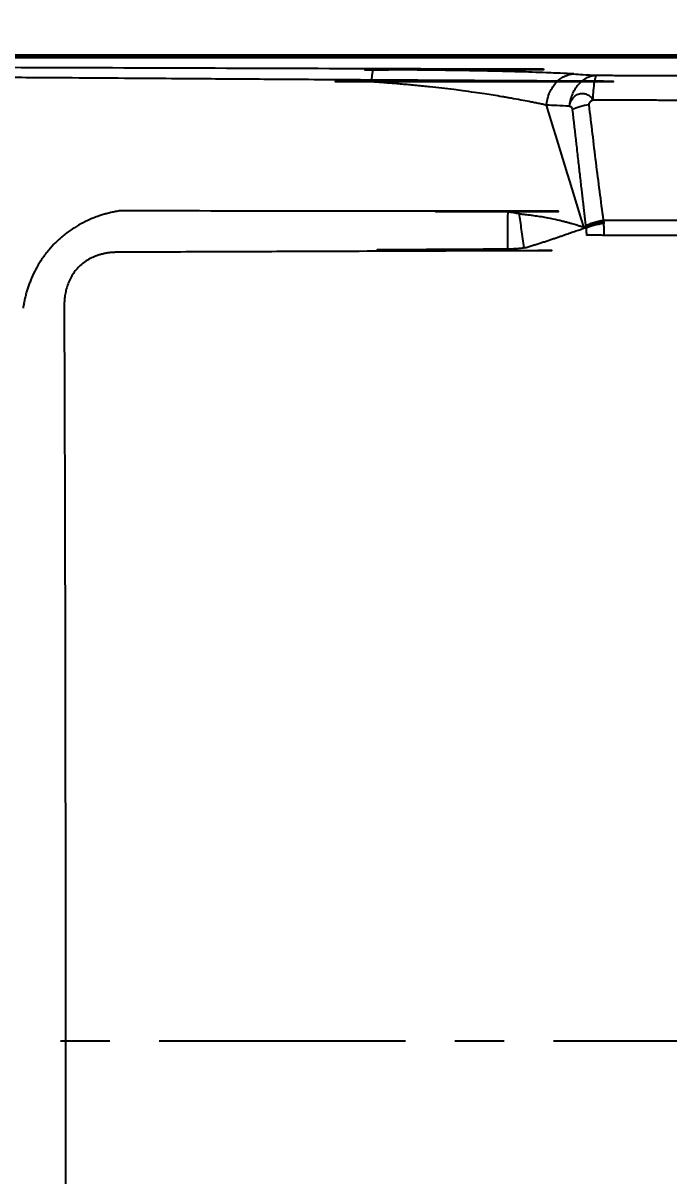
# Model space of a CAD drawing. Extents: x -7692 to 9871, y -72 to 2456.
# Drawn here: x -3687.3 to -3556.2, y 1648.3 to 1882.2 of the extents above; entities that cross this region are included whole.
import ezdxf

# ---------------------------------------------------------------- set-up
doc = ezdxf.new("R2010")
doc.units = 0
doc.header["$LTSCALE"] = 20
doc.header["$MEASUREMENT"] = 0
doc.linetypes.add('CENTER', pattern=[2, 1.25, -0.25, 0.25, -0.25])
doc.layers.get('0').update_dxf_attribs({"linetype": 'CONTINUOUS'})
doc.layers.get('DEFPOINTS').update_dxf_attribs({"linetype": 'CONTINUOUS'})
doc.layers.add('CENTER', color=2, linetype='CENTER')
doc.styles.get("Standard").update_dxf_attribs({"font": 'NanumGothic.ttf'})
doc.dimstyles.get("Standard").update_dxf_attribs({"dimtxt": 2.7, "dimasz": 2.5, "dimexe": 1.5, "dimexo": 1.5, "dimgap": 1.5, "dimtad": 1, "dimdec": 0, "dimlfac": 10, "dimzin": 0, "dimdsep": 46, "dimtxsty": 'Standard', "dimcen": 0, "dimclrt": 2, "dimadec": 0, "dimazin": 0, "dimtfac": 1, "dimtdec": 0, "dimtmove": 0, "dimatfit": 3, "dimfxl": 0, "dimtolj": 1, "dimtzin": 0, "dimarcsym": 0})

# ---------------------------------------------------------------- blocks, each defined once
blk = doc.blocks.new('*D16')
at = {"color": 3, "lineweight": -2}
for p, q in [((-3719.23, 1868.66), (-3719.23, 1979.6)), ((-3064.18, 1690.11), (-3064.18, 1979.6)), ((-3699.23, 1974.6), (-3084.18, 1974.6))]:
    blk.add_line(p, q, dxfattribs=at)
at = {"color": 3}
for points in [[(-3699.23, 1977.94), (-3699.23, 1971.27), (-3719.23, 1974.6)], [(-3084.18, 1977.94), (-3084.18, 1971.27), (-3064.18, 1974.6)]]:
    blk.add_solid(points, dxfattribs=at)
at = {"layer": 'DEFPOINTS', "color": 0}
for p in [(-3064.18, 1974.6), (-3719.23, 1867.16), (-3064.18, 1688.61)]:
    blk.add_point(p, dxfattribs=at)
at = {"color": 2, "insert": (-3391.7, 1995.49), "char_height": 20, "attachment_point": 5}
blk.add_mtext('\\A1;655', dxfattribs=at)

msp = doc.modelspace()

# ---------------------------------------------------------------- linework, layer by layer
for p, q in [((-3519.5, 1875.72), (-3699.23, 1875.72)), ((-3519.82, 1875.45), (-3698.95, 1875.45)), ((-3519.88, 1875.19), (-3698.95, 1875.19))]:
    msp.add_line(p, q)
for points, knots in [([(-3616.2, 1872.74), (-3628.59, 1872.77), (-3570.97, 1872.81), (-3595.73, 1872.88), (-3608.1, 1872.91), (-3632.84, 1872.99), (-3645.21, 1873.03), (-3669.92, 1873.11), (-3682.27, 1873.15), (-3694.61, 1873.2)], [0, 0, 0, 0, 0.25, 0.25, 0.5, 0.5, 0.75, 0.75, 1, 1, 1, 1]), ([(-3616.55, 1870.3), (-3616.52, 1870.66), (-3616.5, 1870.99), (-3616.45, 1871.58), (-3616.42, 1871.84), (-3616.36, 1872.27), (-3616.33, 1872.43), (-3616.27, 1872.66), (-3616.23, 1872.73), (-3616.2, 1872.74)], [0, 0, 0, 0, 0.25, 0.25, 0.5, 0.5, 0.75, 0.75, 1, 1, 1, 1]), ([(-3580.16, 1872.11), (-3580.47, 1872.12), (-3581.67, 1872.17), (-3583.88, 1872.25), (-3586.74, 1872.34), (-3589.64, 1872.42), (-3592.66, 1872.48), (-3595.86, 1872.55), (-3599.31, 1872.6), (-3603.13, 1872.65), (-3607.31, 1872.7), (-3611.73, 1872.73), (-3614.71, 1872.74), (-3616.2, 1872.74)], [0, 0, 0, 0, 0.033478, 0.128084, 0.216409, 0.301927, 0.387411, 0.47709, 0.568089, 0.666033, 0.777919, 0.889002, 1, 1, 1, 1]), ([(-3581.07, 1865.56), (-3581, 1866.33), (-3580.82, 1867.14), (-3580.36, 1868.3), (-3580.17, 1868.67), (-3579.75, 1869.38), (-3579.51, 1869.71), (-3578.99, 1870.32), (-3578.7, 1870.59), (-3578.1, 1871.05), (-3577.79, 1871.25), (-3576.84, 1871.72), (-3576.19, 1871.87), (-3575.57, 1871.89)], [0, 0, 0, 0, 0.25, 0.25, 0.375, 0.375, 0.5, 0.5, 0.625, 0.625, 0.75, 0.75, 1, 1, 1, 1]), ([(-3575.57, 1871.89), (-3576.45, 1871.94), (-3577.89, 1872.02), (-3579.52, 1872.08), (-3580.16, 1872.11)], [0, 0, 0, 0, 0.610441, 1, 1, 1, 1]), ([(-3575.57, 1871.89), (-3574.96, 1871.86), (-3573.41, 1871.77), (-3571.86, 1871.69), (-3570.92, 1871.63)], [0, 0, 0, 0, 0.3930819, 1, 1, 1, 1]), ([(-3616.55, 1870.3), (-3618.51, 1870.31), (-3622.37, 1870.33), (-3628.06, 1870.35), (-3563.53, 1870.37), (-3568.79, 1870.4), (-3573.86, 1870.42), (-3582.81, 1870.47), (-3596.19, 1870.54), (-3611.1, 1870.63), (-3623.49, 1870.7), (-3631.62, 1870.76), (-3641.31, 1870.82), (-3650.92, 1870.89), (-3662.03, 1870.97), (-3672.1, 1871.04), (-3683.24, 1871.12), (-3691.03, 1871.17), (-3695.12, 1871.2)], [0, 0, 0, 0, 0.039669, 0.077839, 0.114577, 0.149944, 0.183997, 0.216789, 0.3305, 0.453787, 0.517864, 0.580621, 0.617858, 0.713716, 0.774615, 0.842394, 0.917358, 1, 1, 1, 1]), ([(-3581.07, 1865.56), (-3581.21, 1865.59), (-3581.49, 1865.65), (-3581.91, 1865.74), (-3582.35, 1865.83), (-3582.79, 1865.92), (-3583.24, 1866.01), (-3583.7, 1866.1), (-3584.16, 1866.19), (-3585, 1866.36), (-3586.34, 1866.61), (-3587.86, 1866.89), (-3589.15, 1867.12), (-3590.35, 1867.33), (-3591.83, 1867.57), (-3593.71, 1867.86), (-3595.76, 1868.16), (-3597.86, 1868.45), (-3600.07, 1868.74), (-3602.29, 1869.01), (-3604.35, 1869.24), (-3606.04, 1869.41), (-3607.37, 1869.54), (-3608.7, 1869.67), (-3610.03, 1869.79), (-3611.36, 1869.9), (-3612.68, 1870.01), (-3613.98, 1870.11), (-3615.27, 1870.21), (-3616.12, 1870.27), (-3616.55, 1870.3)], [0, 0, 0, 0, 0.016315, 0.032662, 0.049039, 0.065443, 0.081868, 0.098314, 0.114775, 0.131249, 0.18641, 0.250974, 0.279005, 0.307206, 0.362098, 0.411636, 0.471236, 0.535976, 0.585146, 0.648685, 0.71016, 0.743534, 0.776791, 0.80985, 0.842645, 0.875107, 0.907161, 0.938722, 0.969702, 1, 1, 1, 1]), ([(-3576.41, 1865.35), (-3576.33, 1866.12), (-3576.15, 1866.92), (-3575.68, 1868.07), (-3575.5, 1868.44), (-3575.07, 1869.14), (-3574.83, 1869.47), (-3574.31, 1870.07), (-3574.03, 1870.34), (-3573.43, 1870.8), (-3573.12, 1871), (-3572.18, 1871.46), (-3571.53, 1871.61), (-3570.92, 1871.63)], [0, 0, 0, 0, 0.25, 0.25, 0.375, 0.375, 0.5, 0.5, 0.625, 0.625, 0.75, 0.75, 1, 1, 1, 1]), ([(-3570.92, 1871.63), (-3571, 1871.6), (-3571.09, 1871.47), (-3571.25, 1870.98), (-3571.33, 1870.62), (-3571.48, 1869.71), (-3571.54, 1869.16), (-3571.64, 1867.96), (-3571.68, 1867.31), (-3571.71, 1866.66)], [0, 0, 0, 0, 0.25, 0.25, 0.5, 0.5, 0.75, 0.75, 1, 1, 1, 1]), ([(-3570.92, 1871.63), (-3570.38, 1871.63), (-3569.3, 1871.63), (-3567.67, 1871.62), (-3566.04, 1871.61), (-3564.42, 1871.6), (-3562.79, 1871.6), (-3561.16, 1871.59), (-3559.53, 1871.58), (-3557.9, 1871.58), (-3556.27, 1871.57), (-3554.63, 1871.57), (-3553, 1871.57), (-3551.36, 1871.56), (-3549.26, 1871.56), (-3546.69, 1871.56), (-3543.66, 1871.55), (-3540.62, 1871.55), (-3537.59, 1871.55), (-3534.55, 1871.55), (-3531.52, 1871.56), (-3529.5, 1871.56), (-3528.48, 1871.56)], [0, 0, 0, 0, 0.0384796, 0.0769529, 0.1154215, 0.1538869, 0.1923504, 0.2308137, 0.269278, 0.3077449, 0.3462159, 0.3846924, 0.4231758, 0.4616677, 0.5001695, 0.5716125, 0.643027, 0.7144224, 0.785808, 0.8571933, 0.9285875, 1, 1, 1, 1]), ([(-3576.41, 1865.35), (-3576.4, 1865.4), (-3576.39, 1865.5), (-3576.36, 1865.65), (-3576.33, 1865.79), (-3576.29, 1865.93), (-3576.24, 1866.07), (-3576.15, 1866.3), (-3576, 1866.61), (-3575.77, 1866.94), (-3575.53, 1867.22), (-3575.23, 1867.48), (-3574.86, 1867.72), (-3574.43, 1867.88), (-3574.02, 1867.96), (-3573.63, 1867.96), (-3573.24, 1867.9), (-3572.87, 1867.77), (-3572.52, 1867.58), (-3572.24, 1867.36), (-3572.03, 1867.13), (-3571.86, 1866.91), (-3571.76, 1866.75), (-3571.71, 1866.66)], [0, 0, 0, 0, 0.021148, 0.042129, 0.062989, 0.083776, 0.104534, 0.125308, 0.189171, 0.24978, 0.30157, 0.349771, 0.427768, 0.499854, 0.563246, 0.624811, 0.687421, 0.750076, 0.81192, 0.874364, 0.914378, 0.95605, 1, 1, 1, 1]), ([(-3576.41, 1865.35), (-3577.28, 1865.39), (-3578.83, 1865.47), (-3580.39, 1865.53), (-3581.07, 1865.56)], [0, 0, 0, 0, 0.558894, 1, 1, 1, 1]), ([(-3572.45, 1865.63), (-3573.08, 1865.54), (-3573.72, 1865.41), (-3574.88, 1865.09), (-3575.4, 1864.89), (-3575.79, 1864.69)], [0, 0, 0, 0, 0.5, 0.5, 1, 1, 1, 1]), ([(-3573.1, 1841.09), (-3573.15, 1841.46), (-3573.23, 1842.24), (-3573.37, 1843.41), (-3573.5, 1844.64), (-3573.69, 1846.31), (-3573.95, 1848.58), (-3574.27, 1851.37), (-3574.62, 1854.45), (-3575.13, 1858.88), (-3575.52, 1862.34), (-3575.79, 1864.69)], [0, 0, 0, 0, 0.047218, 0.097891, 0.148151, 0.202951, 0.309829, 0.435654, 0.558754, 0.70046, 1, 1, 1, 1]), ([(-3569.49, 1842.23), (-3569.77, 1844.17), (-3570.03, 1846.11), (-3570.54, 1850.01), (-3570.78, 1851.96), (-3571.5, 1857.82), (-3571.98, 1861.73), (-3572.45, 1865.63)], [0, 0, 0, 0, 0.25, 0.25, 0.5, 0.5, 1, 1, 1, 1]), ([(-3571.71, 1866.66), (-3571.15, 1866.66), (-3570.04, 1866.65), (-3568.37, 1866.65), (-3566.7, 1866.64), (-3565.02, 1866.63), (-3563.35, 1866.63), (-3561.69, 1866.62), (-3560.02, 1866.62), (-3558.35, 1866.61), (-3556.68, 1866.61), (-3555.01, 1866.6), (-3553.35, 1866.6), (-3551.68, 1866.6), (-3550.02, 1866.6), (-3548.36, 1866.59), (-3546.69, 1866.59), (-3545.03, 1866.59), (-3543.38, 1866.59), (-3541.72, 1866.59), (-3540.06, 1866.59), (-3538.41, 1866.59), (-3536.75, 1866.59), (-3535.1, 1866.59), (-3533.45, 1866.59), (-3531.8, 1866.59), (-3530.15, 1866.59), (-3529.06, 1866.6), (-3528.51, 1866.6)], [0, 0, 0, 0, 0.038885, 0.077737, 0.116555, 0.155338, 0.194089, 0.232805, 0.271487, 0.310136, 0.34875, 0.387331, 0.425878, 0.464391, 0.50287, 0.541315, 0.579726, 0.618103, 0.656446, 0.694755, 0.73303, 0.771271, 0.809478, 0.847651, 0.885789, 0.923894, 0.961964, 1, 1, 1, 1]), ([(-3667.76, 1844.1), (-3667.92, 1844.07), (-3668.25, 1844.02), (-3668.73, 1843.92), (-3669.2, 1843.82), (-3669.66, 1843.72), (-3670.12, 1843.6), (-3670.56, 1843.48), (-3670.99, 1843.36), (-3671.42, 1843.22), (-3672.09, 1843), (-3673.01, 1842.67), (-3674.41, 1842.07), (-3675.99, 1841.26), (-3677.76, 1840.14), (-3679.44, 1838.85), (-3681.02, 1837.37), (-3682.44, 1835.76), (-3683.66, 1834.07), (-3684.7, 1832.3), (-3685.39, 1830.86), (-3685.86, 1829.72), (-3686.15, 1828.92), (-3686.43, 1828.08), (-3686.68, 1827.21), (-3686.91, 1826.31), (-3687.11, 1825.36), (-3687.21, 1824.72), (-3687.27, 1824.4)], [0, 0, 0, 0, 0.016829, 0.033385, 0.049667, 0.065673, 0.081401, 0.096849, 0.112012, 0.126889, 0.141478, 0.184152, 0.225053, 0.295203, 0.36237, 0.435742, 0.507732, 0.579102, 0.65176, 0.717196, 0.785639, 0.813304, 0.84198, 0.871653, 0.90231, 0.933928, 0.966496, 1, 1, 1, 1]), ([(-3588.89, 1843.94), (-3601.3, 1843.97), (-3613.71, 1843.98), (-3568.52, 1844.02), (-3580.93, 1844.03), (-3605.75, 1844.06), (-3618.15, 1844.06), (-3642.96, 1844.08), (-3655.36, 1844.09), (-3667.76, 1844.1)], [0, 0, 0, 0, 0.25, 0.25, 0.5, 0.5, 0.75, 0.75, 1, 1, 1, 1]), ([(-3588.92, 1836.35), (-3588.92, 1837.03), (-3588.92, 1837.73), (-3588.92, 1839.1), (-3588.92, 1839.77), (-3588.92, 1841.08), (-3588.91, 1841.71), (-3588.9, 1842.89), (-3588.89, 1843.44), (-3588.89, 1843.94)], [0, 0, 0, 0, 0.25, 0.25, 0.5, 0.5, 0.75, 0.75, 1, 1, 1, 1]), ([(-3586.59, 1843.54), (-3586.47, 1843.53), (-3586.21, 1843.5), (-3585.81, 1843.45), (-3585.37, 1843.4), (-3584.75, 1843.32), (-3584.09, 1843.23), (-3583.15, 1843.1), (-3582.09, 1842.94), (-3580.54, 1842.67), (-3579.17, 1842.39), (-3577.99, 1842.11), (-3577.23, 1841.91), (-3576.55, 1841.73), (-3575.94, 1841.57), (-3575.4, 1841.42), (-3574.99, 1841.29), (-3574.68, 1841.19), (-3574.42, 1841.1), (-3574.12, 1841.01), (-3573.86, 1840.93), (-3573.66, 1840.88), (-3573.56, 1840.86), (-3573.51, 1840.85)], [0, 0, 0, 0, 0.022465, 0.04781, 0.075967, 0.106866, 0.166273, 0.205136, 0.291502, 0.379623, 0.527454, 0.592937, 0.653709, 0.710196, 0.762778, 0.811364, 0.856048, 0.878201, 0.902553, 0.93445, 0.96868, 0.984653, 1, 1, 1, 1]), ([(-3585.58, 1836.6), (-3585.77, 1837.83), (-3585.95, 1839.09), (-3586.3, 1841.47), (-3586.46, 1842.58), (-3586.59, 1843.54)], [0, 0, 0, 0, 0.5, 0.5, 1, 1, 1, 1]), ([(-3573.1, 1841.09), (-3572.91, 1841.2), (-3572.68, 1841.32), (-3572.15, 1841.54), (-3571.86, 1841.65), (-3571.23, 1841.85), (-3570.89, 1841.94), (-3570.2, 1842.1), (-3569.84, 1842.17), (-3569.49, 1842.23)], [0, 0, 0, 0, 0.25, 0.25, 0.5, 0.5, 0.75, 0.75, 1, 1, 1, 1]), ([(-3573.08, 1840.89), (-3572.89, 1840.99), (-3572.66, 1841.09), (-3572.13, 1841.29), (-3571.84, 1841.39), (-3571.2, 1841.57), (-3570.87, 1841.65), (-3570.17, 1841.79), (-3569.82, 1841.85), (-3569.47, 1841.9)], [0, 0, 0, 0, 0.25, 0.25, 0.5, 0.5, 0.75, 0.75, 1, 1, 1, 1]), ([(-3569.45, 1841.57), (-3569.8, 1841.52), (-3570.15, 1841.45), (-3570.85, 1841.31), (-3571.19, 1841.23), (-3571.82, 1841.05), (-3572.12, 1840.95), (-3572.64, 1840.76), (-3572.87, 1840.66), (-3573.07, 1840.56)], [0, 0, 0, 0, 0.25, 0.25, 0.5, 0.5, 0.75, 0.75, 1, 1, 1, 1]), ([(-3569.49, 1842.23), (-3569.01, 1842.23), (-3567.78, 1842.23), (-3565.56, 1842.23), (-3562.56, 1842.23), (-3558.79, 1842.23), (-3554.24, 1842.23), (-3549.04, 1842.23), (-3543.73, 1842.23), (-3538.83, 1842.23), (-3534.75, 1842.23), (-3531.49, 1842.23), (-3529.59, 1842.23), (-3528.77, 1842.23)], [0, 0, 0, 0, 0.035784, 0.090574, 0.16437, 0.257171, 0.368976, 0.499786, 0.639825, 0.759867, 0.859911, 0.939956, 1, 1, 1, 1]), ([(-3569.38, 1839.14), (-3569.38, 1839.24), (-3569.38, 1839.45), (-3569.38, 1839.75), (-3569.38, 1840.06), (-3569.39, 1840.36), (-3569.4, 1840.66), (-3569.41, 1840.97), (-3569.43, 1841.27), (-3569.44, 1841.47), (-3569.45, 1841.57)], [0, 0, 0, 0, 0.123799, 0.247968, 0.372495, 0.497366, 0.62257, 0.748091, 0.873907, 1, 1, 1, 1]), ([(-3585.58, 1836.6), (-3585.45, 1836.63), (-3585.18, 1836.71), (-3584.79, 1836.83), (-3584.4, 1836.95), (-3584.01, 1837.07), (-3583.61, 1837.19), (-3583.23, 1837.31), (-3582.84, 1837.43), (-3582.45, 1837.55), (-3582.07, 1837.68), (-3581.69, 1837.8), (-3581.32, 1837.92), (-3580.94, 1838.05), (-3580.57, 1838.17), (-3580.2, 1838.29), (-3579.84, 1838.41), (-3579.48, 1838.54), (-3579.12, 1838.66), (-3578.77, 1838.78), (-3578.42, 1838.89), (-3578.08, 1839.01), (-3577.74, 1839.13), (-3577.4, 1839.24), (-3576.78, 1839.46), (-3575.91, 1839.77), (-3575.01, 1840.07), (-3574.42, 1840.27), (-3574.11, 1840.38), (-3573.92, 1840.44), (-3573.76, 1840.5), (-3573.62, 1840.55), (-3573.52, 1840.58), (-3573.48, 1840.6)], [0, 0, 0, 0, 0.027733, 0.055494, 0.083276, 0.111075, 0.138885, 0.166701, 0.194517, 0.222337, 0.250164, 0.278004, 0.305858, 0.333728, 0.36161, 0.389503, 0.417404, 0.445314, 0.473233, 0.501161, 0.5291, 0.55705, 0.585012, 0.612986, 0.640971, 0.744354, 0.847698, 0.901197, 0.930019, 0.948175, 0.966294, 0.983463, 1, 1, 1, 1]), ([(-3573.48, 1840.6), (-3573.48, 1840.62), (-3573.49, 1840.66), (-3573.5, 1840.72), (-3573.5, 1840.78), (-3573.51, 1840.82), (-3573.51, 1840.85)], [0, 0, 0, 0, 0.249085, 0.498321, 0.736903, 1, 1, 1, 1]), ([(-3573.07, 1840.56), (-3573.1, 1840.56), (-3573.17, 1840.57), (-3573.27, 1840.58), (-3573.38, 1840.59), (-3573.44, 1840.6), (-3573.48, 1840.6)], [0, 0, 0, 0, 0.248858, 0.497704, 0.748504, 1, 1, 1, 1]), ([(-3569.38, 1839.14), (-3569.73, 1839.15), (-3570.08, 1839.15), (-3570.77, 1839.16), (-3571.11, 1839.16), (-3571.74, 1839.16), (-3572.03, 1839.16), (-3572.56, 1839.15), (-3572.79, 1839.15), (-3572.99, 1839.14)], [0, 0, 0, 0, 0.25, 0.25, 0.5, 0.5, 0.75, 0.75, 1, 1, 1, 1]), ([(-3528.87, 1839.14), (-3529.39, 1839.14), (-3530.65, 1839.14), (-3532.89, 1839.14), (-3535.82, 1839.14), (-3540.57, 1839.14), (-3546.82, 1839.14), (-3552.85, 1839.14), (-3557.34, 1839.14), (-3560.36, 1839.14), (-3563.37, 1839.14), (-3566.38, 1839.14), (-3568.38, 1839.14), (-3569.38, 1839.14)], [0, 0, 0, 0, 0.038059, 0.093286, 0.165682, 0.255244, 0.444119, 0.627618, 0.702094, 0.776571, 0.851047, 0.925524, 1, 1, 1, 1]), ([(-3585.58, 1836.6), (-3585.73, 1836.57), (-3586.03, 1836.53), (-3586.49, 1836.48), (-3586.96, 1836.43), (-3587.44, 1836.4), (-3587.92, 1836.37), (-3588.42, 1836.35), (-3588.75, 1836.35), (-3588.92, 1836.35)], [0, 0, 0, 0, 0.136399, 0.274843, 0.4154, 0.558135, 0.70311, 0.85038, 1, 1, 1, 1]), ([(-3667.94, 1835.72), (-3668.08, 1835.72), (-3668.34, 1835.72), (-3668.74, 1835.7), (-3669.13, 1835.67), (-3669.51, 1835.64), (-3669.89, 1835.59), (-3670.26, 1835.54), (-3670.62, 1835.47), (-3670.98, 1835.4), (-3671.33, 1835.31), (-3671.68, 1835.22), (-3672.29, 1835.03), (-3673.14, 1834.71), (-3674.22, 1834.15), (-3675.21, 1833.46), (-3676.12, 1832.63), (-3676.9, 1831.68), (-3677.75, 1830.33), (-3678.27, 1829.05), (-3678.56, 1827.94), (-3678.68, 1827.41), (-3678.77, 1826.89), (-3678.84, 1826.35), (-3678.89, 1825.77), (-3678.93, 1825.17), (-3678.93, 1824.76), (-3678.93, 1824.55)], [0, 0, 0, 0, 0.0226724, 0.0450162, 0.0670434, 0.0887663, 0.1101981, 0.1313524, 0.1522435, 0.1728863, 0.1932962, 0.2134892, 0.2334819, 0.3017909, 0.3679396, 0.4377752, 0.5066224, 0.5752154, 0.6444265, 0.7761894, 0.8076477, 0.8383337, 0.867408, 0.8969729, 0.9308354, 0.9651599, 1, 1, 1, 1]), ([(-3588.92, 1836.35), (-3591.15, 1836.33), (-3595.57, 1836.3), (-3602.15, 1836.26), (-3611.44, 1836.21), (-3623.31, 1836.15), (-3570.05, 1836.08), (-3588.59, 1836.02), (-3611.27, 1835.93), (-3629.47, 1835.86), (-3643.47, 1835.81), (-3651.38, 1835.78), (-3659.53, 1835.75), (-3665.15, 1835.73), (-3667.94, 1835.72)], [0, 0, 0, 0, 0.044848, 0.088986, 0.132419, 0.231791, 0.327802, 0.469351, 0.60492, 0.784309, 0.835808, 0.886831, 0.94362, 1, 1, 1, 1]), ([(-3678.93, 1824.55), (-3678.92, 1822.4), (-3678.91, 1818.19), (-3678.88, 1812), (-3678.86, 1804.75), (-3678.83, 1796.57), (-3678.8, 1784.17), (-3678.77, 1771.88), (-3678.74, 1759.49), (-3678.73, 1750.18), (-3678.71, 1740.88), (-3678.7, 1731.58), (-3678.69, 1722.27), (-3678.68, 1712.96), (-3678.67, 1703.65), (-3678.66, 1695.88), (-3678.66, 1689.67), (-3678.66, 1685.02), (-3678.66, 1680.38), (-3678.66, 1675.72), (-3678.66, 1671.07), (-3678.66, 1666.43), (-3678.66, 1661.77), (-3678.66, 1655.56), (-3678.67, 1647.79), (-3678.68, 1638.48), (-3678.69, 1629.17), (-3678.7, 1619.86), (-3678.71, 1610.56), (-3678.73, 1601.26), (-3678.74, 1591.96), (-3678.77, 1579.56), (-3678.8, 1567.27), (-3678.83, 1554.87), (-3678.86, 1545.67), (-3678.89, 1536.28), (-3678.92, 1530.08), (-3678.93, 1526.89)], [0, 0, 0, 0, 0.021661, 0.042477, 0.062447, 0.094741, 0.124905, 0.187376, 0.218618, 0.249864, 0.281114, 0.31237, 0.343632, 0.374899, 0.40617, 0.437445, 0.453241, 0.468722, 0.48436, 0.499999, 0.515638, 0.531277, 0.546758, 0.562554, 0.593829, 0.6251, 0.656367, 0.687629, 0.718885, 0.750135, 0.781382, 0.812623, 0.875095, 0.905258, 0.937552, 0.967825, 1, 1, 1, 1])]:
    msp.add_open_spline(points, degree=3, knots=knots)
for points in [[(-3573.51, 1840.85), (-3576.03, 1849.08), (-3578.55, 1857.32), (-3581.07, 1865.56)], [(-3576.41, 1865.35), (-3576.14, 1865.33), (-3575.84, 1865.11), (-3575.79, 1864.69)], [(-3572.45, 1865.63), (-3572.5, 1866.06), (-3572.1, 1866.46), (-3571.71, 1866.66)], [(-3586.59, 1843.54), (-3587.32, 1843.62), (-3588.09, 1843.76), (-3588.89, 1843.94)], [(-3569.47, 1841.9), (-3569.47, 1842.01), (-3569.48, 1842.12), (-3569.49, 1842.23)], [(-3569.47, 1841.9), (-3569.46, 1841.79), (-3569.45, 1841.68), (-3569.45, 1841.57)], [(-3573.51, 1840.85), (-3573.37, 1840.86), (-3573.22, 1840.87), (-3573.08, 1840.89)], [(-3573.1, 1841.09), (-3573.1, 1841.02), (-3573.09, 1840.95), (-3573.08, 1840.89)], [(-3573.08, 1840.89), (-3573.08, 1840.78), (-3573.07, 1840.67), (-3573.07, 1840.56)], [(-3573.07, 1840.56), (-3573.01, 1840.1), (-3572.98, 1839.62), (-3572.99, 1839.14)]]:
    msp.add_open_spline(points, degree=3)
at = {"layer": 'CENTER', "color": 1, "linetype": 'CENTER', "ltscale": 2}
msp.add_line((-3739.69, 1675.72), (-3028.56, 1675.72), dxfattribs=at)

# ---------------------------------------------------------------- dimensions: what is measured, and where the dimension line sits
dim = msp.add_linear_dim(base=(-3064.18, 1974.6), p1=(-3719.23, 1867.16), p2=(-3064.18, 1688.61), angle=180, dimstyle='Standard', override={"dimtxt": 20, "dimasz": 20, "dimexe": 5, "dimgap": 10, "dimlfac": 1, "dimzin": 8, "dimclrd": 3, "dimclre": 3, "dimazin": 2})
dim.commit()
dim.dimension.update_dxf_attribs({"geometry": '*D16', "text_midpoint": (-3391.7, 1995.49)})

doc.saveas('drawing.dxf')
